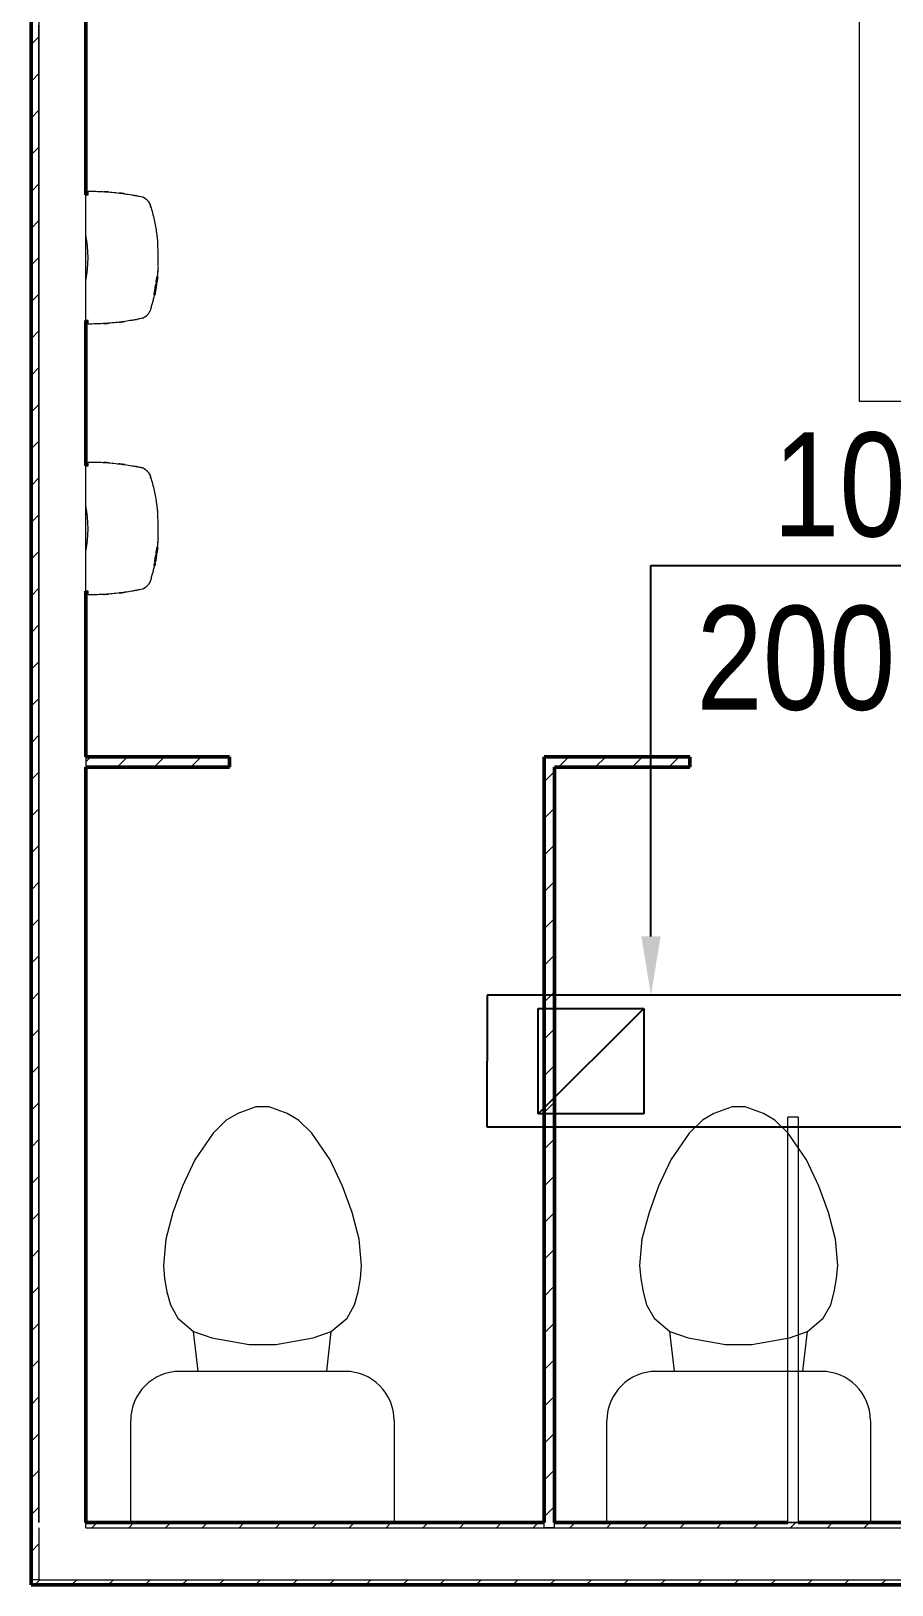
# Model space of a CAD drawing. Header units: inches. Extents: x -3 to 209, y -384 to 20.
# Drawn here: x 158.859 to 160.514, y -92.677 to -89.688 of the extents above; entities that cross this region are included whole.
import ezdxf
from ezdxf import colors
from ezdxf.entities.mleader import LeaderData, LeaderLine
from ezdxf.math import Vec2, Vec3

# ---------------------------------------------------------------- set-up
doc = ezdxf.new("R2010")
doc.units = ezdxf.units.IN
doc.header["$MEASUREMENT"] = 0
doc.linetypes.add('HIDDEN2', pattern=[0.1875, 0.125, -0.0625])
for name, color, linetype in [('A-WALL', 253, 'Continuous'), ('HVAC-Extraccion', 114, 'Continuous'), ('HVAC-Rejillas', 2, 'HIDDEN2')]:
    doc.layers.add(name, color=color, linetype=linetype)
for name, color, linetype, lineweight in [('A-WALL-PATT', 253, 'Continuous', 50), ('HVAC -Textos Extraccion', 2, 'Continuous', 9), ('HVAC -Textos Rejillas', 2, 'Continuous', 9), ('P-SANR-FIXT', 253, 'Continuous', 9), ('Q-SPCQ', 253, 'Continuous', 9)]:
    doc.layers.add(name, color=color, linetype=linetype, lineweight=lineweight)
doc.styles.add('Arial Narrow', font='ARIALN.TTF', dxfattribs={"height": 0.00295})
doc.styles.get("Standard").update_dxf_attribs({"font": 'arial.ttf'})

# ---------------------------------------------------------------- blocks, each defined once
blk = doc.blocks.new('rr')
at = {"linetype": 'ByBlock', "lineweight": -2}
for p, q in [((-0.0127, -0.0127), (0.0127, 0.0127)), ((-0.0127, -0.0127), (-0.0127, 0.0127)), ((-0.0127, 0.0127), (0.0127, 0.0127)), ((0.0127, 0.0127), (0.0127, -0.0127)), ((0.0127, -0.0127), (-0.0127, -0.0127))]:
    blk.add_line(p, q, dxfattribs=at)

msp = doc.modelspace()

# ---------------------------------------------------------------- linework, layer by layer
at = {"layer": 'A-WALL', "lineweight": 50}
for p, q in [((158.8586, -87.1809), (158.8586, -92.6666)), ((158.9636, -90.0028), (158.9636, -89.6616)), ((158.9636, -90.5237), (158.9636, -90.2441)), ((158.9636, -91.0836), (158.9636, -90.7651)), ((159.2399, -91.0836), (158.9636, -91.0836)), ((159.2399, -91.1036), (159.2399, -91.0836)), ((160.125, -91.0836), (159.8449, -91.0836)), ((159.8449, -91.0836), (159.8449, -91.1036)), ((160.125, -91.1036), (160.125, -91.0836)), ((158.9636, -92.5566), (158.9636, -91.1036)), ((158.9636, -91.1036), (159.2399, -91.1036)), ((159.8449, -91.1036), (159.8449, -92.5566)), ((159.8649, -91.1036), (160.125, -91.1036)), ((159.8649, -92.5566), (159.8649, -91.1036)), ((159.8449, -92.5566), (158.9636, -92.5566)), ((160.3136, -92.5566), (159.8649, -92.5566)), ((160.7249, -92.5566), (160.3336, -92.5566)), ((158.8586, -92.6666), (158.8586, -92.6766)), ((158.8586, -92.6766), (158.8736, -92.6766)), ((158.8736, -92.6766), (164.6436, -92.6766))]:
    msp.add_line(p, q, dxfattribs=at)
at = {"layer": 'A-WALL', "lineweight": 18}
for p, q in [((158.8736, -87.1809), (158.8736, -92.5566)), ((158.8736, -92.5566), (158.8736, -89.6766)), ((158.9636, -91.0836), (158.9636, -91.1036)), ((158.8736, -92.5666), (158.8736, -92.6666)), ((158.9636, -92.5666), (158.9636, -92.5566)), ((158.9636, -92.5666), (159.8449, -92.5666)), ((159.8449, -92.5666), (159.8449, -92.5566)), ((159.8449, -92.5666), (159.8649, -92.5666)), ((159.8649, -92.5666), (159.8449, -92.5666)), ((159.8649, -92.5666), (159.8649, -92.5566)), ((159.8649, -92.5666), (160.7249, -92.5666)), ((158.8736, -92.6666), (158.8586, -92.6666)), ((158.8736, -92.6666), (164.6336, -92.6666))]:
    msp.add_line(p, q, dxfattribs=at)
at = {"layer": 'A-WALL', "lineweight": 9}
for p, q in [((160.3136, -92.5566), (160.3136, -91.7766)), ((160.3336, -91.7766), (160.3136, -91.7766)), ((160.3336, -91.7766), (160.3336, -92.5566)), ((160.3136, -92.5566), (160.3336, -92.5566))]:
    msp.add_line(p, q, dxfattribs=at)
at = {"layer": 'A-WALL-PATT', "linetype": 'Continuous', "lineweight": 9}
for p, q in [((158.8586, -89.7137), (158.8736, -89.6987)), ((158.8586, -89.7844), (158.8736, -89.7694)), ((158.8586, -89.8551), (158.8736, -89.8401)), ((158.8586, -89.9258), (158.8736, -89.9108)), ((158.8586, -89.9966), (158.8736, -89.9816)), ((158.8586, -90.0673), (158.8736, -90.0523)), ((158.8586, -90.138), (158.8736, -90.123)), ((158.8586, -90.2087), (158.8736, -90.1937)), ((158.8586, -90.2794), (158.8736, -90.2644)), ((158.8586, -90.3501), (158.8736, -90.3351)), ((158.8586, -90.4208), (158.8736, -90.4058)), ((158.8586, -90.4915), (158.8736, -90.4765)), ((158.8586, -90.5622), (158.8736, -90.5472)), ((158.8586, -90.6329), (158.8736, -90.6179)), ((158.8586, -90.7037), (158.8736, -90.6887)), ((158.8586, -90.7744), (158.8736, -90.7594)), ((158.8586, -90.8451), (158.8736, -90.8301)), ((158.8586, -90.9158), (158.8736, -90.9008)), ((158.8586, -90.9865), (158.8736, -90.9715)), ((158.8586, -91.0572), (158.8736, -91.0422)), ((158.9636, -91.0936), (158.9736, -91.0836)), ((159.0243, -91.1036), (159.0443, -91.0836)), ((159.095, -91.1036), (159.115, -91.0836)), ((159.1657, -91.1036), (159.1857, -91.0836)), ((159.2364, -91.1036), (159.2399, -91.1002)), ((159.8728, -91.1036), (159.8928, -91.0836)), ((159.9435, -91.1036), (159.9635, -91.0836)), ((160.0143, -91.1036), (160.0343, -91.0836)), ((160.085, -91.1036), (160.105, -91.0836)), ((158.8586, -91.1279), (158.8736, -91.1129)), ((159.8449, -91.1316), (159.8649, -91.1116)), ((158.8586, -91.1986), (158.8736, -91.1836)), ((159.8449, -91.2023), (159.8649, -91.1823)), ((158.8586, -91.2693), (158.8736, -91.2543)), ((159.8449, -91.273), (159.8649, -91.253)), ((158.8586, -91.3401), (158.8736, -91.3251)), ((159.8449, -91.3437), (159.8649, -91.3237)), ((158.8586, -91.4108), (158.8736, -91.3958)), ((159.8449, -91.4145), (159.8649, -91.3945)), ((158.8586, -91.4815), (158.8736, -91.4665)), ((159.8449, -91.4852), (159.8649, -91.4652)), ((158.8586, -91.5522), (158.8736, -91.5372)), ((159.8449, -91.5559), (159.8649, -91.5359)), ((158.8586, -91.6229), (158.8736, -91.6079)), ((159.8449, -91.6266), (159.8649, -91.6066)), ((158.8586, -91.6936), (158.8736, -91.6786)), ((159.8449, -91.6973), (159.8649, -91.6773)), ((158.8586, -91.7643), (158.8736, -91.7493)), ((159.8449, -91.768), (159.8649, -91.748)), ((158.8586, -91.835), (158.8736, -91.82)), ((159.8449, -91.8387), (159.8649, -91.8187)), ((158.8586, -91.9057), (158.8736, -91.8907)), ((159.8449, -91.9094), (159.8649, -91.8894)), ((158.8586, -91.9765), (158.8736, -91.9615)), ((159.8449, -91.9801), (159.8649, -91.9601)), ((158.8586, -92.0472), (158.8736, -92.0322)), ((159.8449, -92.0508), (159.8649, -92.0308)), ((158.8586, -92.1179), (158.8736, -92.1029)), ((159.8449, -92.1216), (159.8649, -92.1016)), ((158.8586, -92.1886), (158.8736, -92.1736)), ((159.8449, -92.1923), (159.8649, -92.1723)), ((158.8586, -92.2593), (158.8736, -92.2443)), ((159.8449, -92.263), (159.8649, -92.243)), ((158.8586, -92.33), (158.8736, -92.315)), ((159.8449, -92.3337), (159.8649, -92.3137)), ((158.8586, -92.4007), (158.8736, -92.3857)), ((159.8449, -92.4044), (159.8649, -92.3844)), ((158.8586, -92.4714), (158.8736, -92.4564)), ((159.8449, -92.4751), (159.8649, -92.4551)), ((158.8586, -92.5421), (158.8736, -92.5271)), ((159.8449, -92.5458), (159.8649, -92.5258)), ((158.9756, -92.5666), (158.9856, -92.5566)), ((159.0463, -92.5666), (159.0563, -92.5566)), ((159.117, -92.5666), (159.127, -92.5566)), ((159.1877, -92.5666), (159.1977, -92.5566)), ((159.2584, -92.5666), (159.2684, -92.5566)), ((159.3291, -92.5666), (159.3391, -92.5566)), ((159.3998, -92.5666), (159.4098, -92.5566)), ((159.4705, -92.5666), (159.4805, -92.5566)), ((159.5412, -92.5666), (159.5512, -92.5566)), ((159.612, -92.5666), (159.622, -92.5566)), ((159.6827, -92.5666), (159.6927, -92.5566)), ((159.7534, -92.5666), (159.7634, -92.5566)), ((159.8241, -92.5666), (159.8341, -92.5566)), ((159.8948, -92.5666), (159.9048, -92.5566)), ((159.9655, -92.5666), (159.9755, -92.5566)), ((160.0362, -92.5666), (160.0462, -92.5566)), ((160.1069, -92.5666), (160.1169, -92.5566)), ((160.1776, -92.5666), (160.1876, -92.5566)), ((160.2484, -92.5666), (160.2584, -92.5566)), ((160.3191, -92.5666), (160.3291, -92.5566)), ((160.3898, -92.5666), (160.3998, -92.5566)), ((160.4605, -92.5666), (160.4705, -92.5566)), ((158.8586, -92.6128), (158.8736, -92.5978)), ((158.8656, -92.6766), (158.8756, -92.6666)), ((158.9363, -92.6766), (158.9463, -92.6666)), ((159.007, -92.6766), (159.017, -92.6666)), ((159.0777, -92.6766), (159.0877, -92.6666)), ((159.1484, -92.6766), (159.1584, -92.6666)), ((159.2191, -92.6766), (159.2291, -92.6666)), ((159.2898, -92.6766), (159.2998, -92.6666)), ((159.3605, -92.6766), (159.3705, -92.6666)), ((159.4312, -92.6766), (159.4412, -92.6666)), ((159.502, -92.6766), (159.512, -92.6666)), ((159.5727, -92.6766), (159.5827, -92.6666)), ((159.6434, -92.6766), (159.6534, -92.6666)), ((159.7141, -92.6766), (159.7241, -92.6666)), ((159.7848, -92.6766), (159.7948, -92.6666)), ((159.8555, -92.6766), (159.8655, -92.6666)), ((159.9262, -92.6766), (159.9362, -92.6666)), ((159.9969, -92.6766), (160.0069, -92.6666)), ((160.0676, -92.6766), (160.0776, -92.6666)), ((160.1384, -92.6766), (160.1484, -92.6666)), ((160.2091, -92.6766), (160.2191, -92.6666)), ((160.2798, -92.6766), (160.2898, -92.6666)), ((160.3505, -92.6766), (160.3605, -92.6666)), ((160.4212, -92.6766), (160.4312, -92.6666)), ((160.4919, -92.6766), (160.5019, -92.6666))]:
    msp.add_line(p, q, dxfattribs=at)
at = {"layer": 'HVAC -Textos Rejillas'}
msp.add_lwpolyline([(161.8761, -90.3999), (160.4514, -90.3999), (160.4514, -89.4653), (161.8761, -89.4653)], close=True, dxfattribs=at)
at = {"layer": 'HVAC-Extraccion'}
for p, q in [((161.1042, -91.542), (159.7357, -91.542)), ((159.7357, -91.542), (159.7357, -91.669)), ((159.7357, -91.796), (159.7357, -91.669)), ((161.1042, -91.796), (159.7357, -91.796))]:
    msp.add_line(p, q, dxfattribs=at)
at = {"layer": 'P-SANR-FIXT'}
for p, q in [((159.2908, -91.7571), (159.2559, -91.7698)), ((159.3162, -91.7571), (159.2908, -91.7571)), ((159.3511, -91.7698), (159.3162, -91.7571)), ((160.2065, -91.7571), (160.1716, -91.7698)), ((160.2319, -91.7571), (160.2065, -91.7571)), ((160.2668, -91.7698), (160.2319, -91.7571)), ((159.2339, -91.7825), (159.2085, -91.8079)), ((159.2559, -91.7698), (159.2339, -91.7825)), ((159.3731, -91.7825), (159.3511, -91.7698)), ((159.3985, -91.8079), (159.3731, -91.7825)), ((160.1496, -91.7825), (160.1242, -91.8079)), ((160.1716, -91.7698), (160.1496, -91.7825)), ((160.2888, -91.7825), (160.2668, -91.7698)), ((160.3142, -91.8079), (160.2888, -91.7825)), ((159.2085, -91.8079), (159.1733, -91.8587)), ((159.4337, -91.8587), (159.3985, -91.8079)), ((160.1242, -91.8079), (160.089, -91.8587)), ((160.3494, -91.8587), (160.3142, -91.8079)), ((159.1733, -91.8587), (159.1496, -91.9095)), ((159.4574, -91.9095), (159.4337, -91.8587)), ((160.089, -91.8587), (160.0653, -91.9095)), ((160.3731, -91.9095), (160.3494, -91.8587)), ((159.1496, -91.9095), (159.1311, -91.9603)), ((159.4759, -91.9603), (159.4574, -91.9095)), ((160.0653, -91.9095), (160.0468, -91.9603)), ((160.3916, -91.9603), (160.3731, -91.9095)), ((159.1311, -91.9603), (159.1174, -92.0113)), ((159.4896, -92.0113), (159.4759, -91.9603)), ((160.0468, -91.9603), (160.0331, -92.0113)), ((160.4053, -92.0113), (160.3916, -91.9603)), ((159.1174, -92.0113), (159.113, -92.0619)), ((159.494, -92.0619), (159.4896, -92.0113)), ((160.0331, -92.0113), (160.0287, -92.0619)), ((160.4097, -92.0619), (160.4053, -92.0113)), ((159.113, -92.0619), (159.1152, -92.0872)), ((159.1152, -92.0872), (159.1197, -92.1127)), ((159.4873, -92.1127), (159.4918, -92.0872)), ((159.4918, -92.0872), (159.494, -92.0619)), ((160.0287, -92.0619), (160.0309, -92.0872)), ((160.0309, -92.0872), (160.0354, -92.1127)), ((160.403, -92.1127), (160.4075, -92.0872)), ((160.4075, -92.0872), (160.4097, -92.0619)), ((159.1197, -92.1127), (159.1265, -92.1381)), ((159.4805, -92.1381), (159.4873, -92.1127)), ((160.0354, -92.1127), (160.0422, -92.1381)), ((160.3962, -92.1381), (160.403, -92.1127)), ((159.1265, -92.1381), (159.1409, -92.1635)), ((159.4661, -92.1635), (159.4805, -92.1381)), ((160.0422, -92.1381), (160.0566, -92.1635)), ((160.3818, -92.1635), (160.3962, -92.1381)), ((159.1409, -92.1635), (159.1712, -92.1889)), ((159.4358, -92.1889), (159.4661, -92.1635)), ((160.0566, -92.1635), (160.0869, -92.1889)), ((160.3515, -92.1889), (160.3818, -92.1635)), ((159.1712, -92.1889), (159.2061, -92.2016)), ((159.18, -92.2657), (159.1712, -92.1889)), ((159.2061, -92.2016), (159.2781, -92.2143)), ((159.3289, -92.2143), (159.4009, -92.2016)), ((159.4009, -92.2016), (159.4358, -92.1889)), ((159.427, -92.2657), (159.4358, -92.1889)), ((160.0869, -92.1889), (160.1218, -92.2016)), ((160.0957, -92.2657), (160.0869, -92.1889)), ((160.1218, -92.2016), (160.1938, -92.2143)), ((160.2446, -92.2143), (160.3166, -92.2016)), ((160.3166, -92.2016), (160.3515, -92.1889)), ((160.3427, -92.2657), (160.3515, -92.1889)), ((159.2781, -92.2143), (159.3289, -92.2143)), ((160.1938, -92.2143), (160.2446, -92.2143)), ((159.1447, -92.2657), (159.4622, -92.2657)), ((160.0605, -92.2657), (160.378, -92.2657)), ((159.0501, -92.5566), (159.0501, -92.3604)), ((159.5569, -92.3604), (159.5569, -92.5566)), ((159.9658, -92.5566), (159.9658, -92.3604)), ((160.4726, -92.3604), (160.4726, -92.5566)), ((159.5569, -92.5566), (159.0501, -92.5566)), ((160.4726, -92.5566), (159.9658, -92.5566))]:
    msp.add_line(p, q, dxfattribs=at)
for centre, start, end in [((159.1447, -92.3604), 90, 180), ((159.4622, -92.3604), 0, 90), ((160.0605, -92.3604), 90, 180), ((160.378, -92.3604), 0, 90)]:
    msp.add_arc(centre, 0.0946, start, end, dxfattribs=at)
at = {"layer": 'Q-SPCQ'}
for p, q in [((158.9682, -90.0028), (158.9682, -89.9956)), ((158.9636, -90.0028), (158.9682, -90.0028)), ((158.9636, -90.1677), (158.9636, -90.0801)), ((159.098, -90.1767), (159.0982, -90.1757)), ((159.098, -90.1768), (159.0982, -90.1759)), ((159.0982, -90.1759), (159.0983, -90.1752)), ((159.0982, -90.1757), (159.0983, -90.1752)), ((159.0982, -90.1757), (159.0998, -90.1759)), ((159.0982, -90.1757), (159.0998, -90.1759)), ((159.0982, -90.1759), (159.0997, -90.1761)), ((159.0983, -90.1752), (159.0984, -90.1743)), ((159.0983, -90.1752), (159.0998, -90.1755)), ((159.0983, -90.1752), (159.0998, -90.1755)), ((159.0983, -90.1752), (159.0998, -90.1755)), ((159.0984, -90.1743), (159.1, -90.1745)), ((159.0986, -90.1728), (159.0988, -90.1719)), ((159.0986, -90.1728), (159.1002, -90.1731)), ((159.0988, -90.1719), (159.1004, -90.1721)), ((159.099, -90.1708), (159.0991, -90.17)), ((159.099, -90.1708), (159.1005, -90.171)), ((159.0991, -90.1698), (159.0997, -90.1664)), ((159.0991, -90.17), (159.0994, -90.1681)), ((159.1007, -90.1701), (159.0991, -90.1698)), ((159.0991, -90.17), (159.1006, -90.1703)), ((159.0991, -90.17), (159.1006, -90.1703)), ((159.0992, -90.1693), (159.1008, -90.1695)), ((159.0994, -90.1681), (159.0997, -90.1662)), ((159.0994, -90.1681), (159.101, -90.1683)), ((159.0994, -90.1681), (159.101, -90.1683)), ((159.0996, -90.1665), (159.0998, -90.1655)), ((159.0996, -90.1668), (159.1012, -90.1671)), ((159.0998, -90.1759), (159.0996, -90.1769)), ((159.0997, -90.1761), (159.0996, -90.177)), ((159.0997, -90.1662), (159.0998, -90.1655)), ((159.0997, -90.1662), (159.1013, -90.1665)), ((159.0997, -90.1664), (159.1012, -90.1666)), ((159.0997, -90.1664), (159.1012, -90.1667)), ((159.0998, -90.1755), (159.0997, -90.1761)), ((159.0998, -90.1655), (159.1014, -90.1657)), ((159.0998, -90.1655), (159.1014, -90.1658)), ((159.1, -90.1745), (159.0998, -90.1755)), ((159.0998, -90.1755), (159.0998, -90.1759)), ((159.0999, -90.1651), (159.1, -90.1641)), ((159.0999, -90.1646), (159.1015, -90.1649)), ((159.0999, -90.1651), (159.1014, -90.1654)), ((159.1, -90.1641), (159.1002, -90.163)), ((159.1, -90.1641), (159.1016, -90.1643)), ((159.1016, -90.1645), (159.1, -90.1642)), ((159.1002, -90.163), (159.1003, -90.1626)), ((159.1002, -90.163), (159.1018, -90.1633)), ((159.1002, -90.1632), (159.1017, -90.1634)), ((159.1004, -90.1721), (159.1002, -90.1731)), ((159.1003, -90.1623), (159.1005, -90.1611)), ((159.1003, -90.1621), (159.1019, -90.1623)), ((159.1003, -90.1626), (159.1003, -90.1623)), ((159.1003, -90.1626), (159.1018, -90.1629)), ((159.1003, -90.1626), (159.1018, -90.1629)), ((159.1004, -90.1593), (159.102, -90.1594)), ((159.1005, -90.1611), (159.1007, -90.1601)), ((159.1005, -90.1611), (159.1021, -90.1614)), ((159.1006, -90.1703), (159.1005, -90.171)), ((159.101, -90.1683), (159.1006, -90.1703)), ((159.1007, -90.1601), (159.1022, -90.1604)), ((159.1012, -90.1667), (159.1007, -90.1701)), ((159.1008, -90.1551), (159.1008, -90.1551)), ((159.1008, -90.1551), (159.1008, -90.1551)), ((159.1013, -90.1665), (159.101, -90.1683)), ((159.1028, -90.151), (159.1012, -90.1509)), ((159.1014, -90.1658), (159.1012, -90.1667)), ((159.1014, -90.1657), (159.1013, -90.1665)), ((159.1016, -90.1643), (159.1014, -90.1654)), ((159.1018, -90.1633), (159.1016, -90.1643)), ((159.1019, -90.1625), (159.1018, -90.1629)), ((159.1018, -90.1629), (159.1018, -90.1633)), ((159.1021, -90.1614), (159.1019, -90.1625)), ((159.1022, -90.1604), (159.1021, -90.1614)), ((159.1024, -90.1552), (159.1024, -90.1552)), ((159.1024, -90.1552), (159.1024, -90.1552)), ((159.0951, -90.1953), (159.0956, -90.1923)), ((159.0951, -90.1953), (159.0967, -90.1955)), ((159.0952, -90.1943), (159.0956, -90.1923)), ((159.0952, -90.1943), (159.0955, -90.1925)), ((159.0968, -90.1945), (159.0952, -90.1943)), ((159.0968, -90.1945), (159.0952, -90.1943)), ((159.0955, -90.1925), (159.0957, -90.1915)), ((159.0955, -90.1923), (159.0971, -90.1926)), ((159.0955, -90.1924), (159.0971, -90.1927)), ((159.0955, -90.1925), (159.0971, -90.1928)), ((159.0955, -90.1927), (159.0971, -90.1929)), ((159.0956, -90.1923), (159.0958, -90.1906)), ((159.0956, -90.1923), (159.0958, -90.1909)), ((159.0956, -90.1923), (159.0971, -90.1926)), ((159.0956, -90.1923), (159.0971, -90.1926)), ((159.0957, -90.1911), (159.0973, -90.1914)), ((159.0957, -90.1915), (159.0972, -90.1918)), ((159.0958, -90.1908), (159.0959, -90.1898)), ((159.0958, -90.1909), (159.0959, -90.19)), ((159.0958, -90.1906), (159.0974, -90.1909)), ((159.0958, -90.1908), (159.0974, -90.191)), ((159.0958, -90.1909), (159.0973, -90.1911)), ((159.0959, -90.1898), (159.096, -90.1895)), ((159.0959, -90.19), (159.096, -90.1897)), ((159.0959, -90.1898), (159.0975, -90.1901)), ((159.0959, -90.19), (159.0975, -90.1902)), ((159.0959, -90.19), (159.0975, -90.1903)), ((159.0959, -90.1903), (159.0974, -90.1905)), ((159.096, -90.1895), (159.0976, -90.1897)), ((159.096, -90.1897), (159.0975, -90.19)), ((159.096, -90.1897), (159.0975, -90.19)), ((159.0962, -90.1883), (159.0963, -90.1874)), ((159.0962, -90.1883), (159.0978, -90.1885)), ((159.0963, -90.1874), (159.0964, -90.1868)), ((159.0963, -90.1874), (159.0979, -90.1877)), ((159.0963, -90.1874), (159.0979, -90.1877)), ((159.0964, -90.1868), (159.0967, -90.1853)), ((159.0964, -90.1868), (159.098, -90.1871)), ((159.0966, -90.1856), (159.0982, -90.1858)), ((159.0967, -90.1848), (159.0968, -90.1844)), ((159.0967, -90.1849), (159.0968, -90.1847)), ((159.0967, -90.1848), (159.0983, -90.185)), ((159.0967, -90.1849), (159.0983, -90.1851)), ((159.0967, -90.1853), (159.0982, -90.1855)), ((159.0971, -90.1926), (159.0967, -90.1955)), ((159.0968, -90.1847), (159.0971, -90.1827)), ((159.0968, -90.1844), (159.0969, -90.1835)), ((159.0968, -90.1844), (159.0984, -90.1846)), ((159.0968, -90.1844), (159.0984, -90.1847)), ((159.0968, -90.1847), (159.0983, -90.185)), ((159.0971, -90.1926), (159.0968, -90.1945)), ((159.0971, -90.1928), (159.0968, -90.1945)), ((159.0969, -90.1835), (159.0971, -90.1822)), ((159.0969, -90.1835), (159.0985, -90.1838)), ((159.0969, -90.1838), (159.0985, -90.1841)), ((159.097, -90.1834), (159.0971, -90.1828)), ((159.097, -90.183), (159.0986, -90.1833)), ((159.097, -90.1833), (159.0985, -90.1836)), ((159.097, -90.1834), (159.0985, -90.1837)), ((159.0971, -90.1827), (159.0973, -90.181)), ((159.0971, -90.1822), (159.0973, -90.1811)), ((159.0971, -90.1828), (159.0972, -90.1818)), ((159.0971, -90.1822), (159.0987, -90.1825)), ((159.0971, -90.1824), (159.0987, -90.1826)), ((159.0971, -90.1826), (159.0987, -90.1828)), ((159.0971, -90.1827), (159.0986, -90.183)), ((159.0971, -90.1828), (159.0986, -90.183)), ((159.0974, -90.1909), (159.0971, -90.1926)), ((159.0973, -90.1911), (159.0971, -90.1926)), ((159.0972, -90.1918), (159.0971, -90.1928)), ((159.0972, -90.1818), (159.0973, -90.1811)), ((159.0972, -90.1818), (159.0988, -90.1821)), ((159.0972, -90.182), (159.0988, -90.1822)), ((159.0973, -90.1811), (159.0974, -90.1804)), ((159.0973, -90.181), (159.0989, -90.1813)), ((159.0973, -90.1811), (159.0989, -90.1813)), ((159.0989, -90.1814), (159.0973, -90.1811)), ((159.0975, -90.1903), (159.0973, -90.1911)), ((159.0974, -90.1804), (159.0975, -90.1801)), ((159.0974, -90.1804), (159.099, -90.1807)), ((159.0989, -90.1812), (159.0974, -90.1809)), ((159.0975, -90.1901), (159.0974, -90.191)), ((159.0975, -90.18), (159.0975, -90.1798)), ((159.0975, -90.1798), (159.0991, -90.1801)), ((159.0975, -90.1801), (159.0975, -90.18)), ((159.0975, -90.18), (159.0991, -90.1803)), ((159.0975, -90.1801), (159.0991, -90.1803)), ((159.0975, -90.1801), (159.0991, -90.1803)), ((159.0976, -90.1897), (159.0975, -90.1901)), ((159.0975, -90.19), (159.0975, -90.1903)), ((159.0976, -90.1791), (159.0977, -90.1788)), ((159.0976, -90.1791), (159.0992, -90.1794)), ((159.0977, -90.1788), (159.0978, -90.178)), ((159.0977, -90.1788), (159.0993, -90.1791)), ((159.0977, -90.1788), (159.0993, -90.1791)), ((159.0978, -90.178), (159.098, -90.1768)), ((159.0978, -90.1781), (159.0979, -90.1777)), ((159.0978, -90.178), (159.0994, -90.1782)), ((159.0978, -90.178), (159.0994, -90.1782)), ((159.0994, -90.1784), (159.0978, -90.1781)), ((159.0979, -90.1877), (159.0978, -90.1885)), ((159.0979, -90.1777), (159.098, -90.1767)), ((159.0979, -90.1777), (159.0994, -90.178)), ((159.0979, -90.1777), (159.0994, -90.178)), ((159.098, -90.1871), (159.0979, -90.1877)), ((159.098, -90.1767), (159.0996, -90.177)), ((159.098, -90.1767), (159.0996, -90.1769)), ((159.098, -90.1768), (159.0996, -90.177)), ((159.098, -90.1768), (159.0996, -90.177)), ((159.0982, -90.1855), (159.098, -90.1871)), ((159.0986, -90.183), (159.0983, -90.185)), ((159.0984, -90.1846), (159.0983, -90.185)), ((159.0983, -90.185), (159.0983, -90.1851)), ((159.0985, -90.1838), (159.0984, -90.1846)), ((159.0987, -90.1825), (159.0985, -90.1838)), ((159.0986, -90.183), (159.0985, -90.1837)), ((159.0989, -90.1813), (159.0986, -90.183)), ((159.0988, -90.1821), (159.0986, -90.183)), ((159.0989, -90.1813), (159.0987, -90.1825)), ((159.0989, -90.1814), (159.0988, -90.1821)), ((159.099, -90.1807), (159.0989, -90.1813)), ((159.0991, -90.1803), (159.099, -90.1807)), ((159.0991, -90.1801), (159.0991, -90.1803)), ((159.0991, -90.1803), (159.0991, -90.1803)), ((159.0993, -90.1791), (159.0992, -90.1794)), ((159.0994, -90.1782), (159.0993, -90.1791)), ((159.0996, -90.1769), (159.0994, -90.178)), ((159.0996, -90.177), (159.0994, -90.1782)), ((159.0994, -90.178), (159.0994, -90.1784)), ((158.9682, -90.2441), (158.9636, -90.2441)), ((158.9682, -90.2512), (158.9682, -90.2441)), ((158.9636, -90.5237), (158.9682, -90.5237)), ((158.9682, -90.5237), (158.9682, -90.5166)), ((158.9636, -90.6887), (158.9636, -90.6011)), ((159.1, -90.6851), (159.1002, -90.684)), ((159.1002, -90.684), (159.1003, -90.6836)), ((159.1002, -90.684), (159.1018, -90.6842)), ((159.1002, -90.6841), (159.1017, -90.6844)), ((159.1003, -90.6832), (159.1005, -90.6821)), ((159.1003, -90.6831), (159.1019, -90.6833)), ((159.1003, -90.6836), (159.1003, -90.6832)), ((159.1003, -90.6836), (159.1018, -90.6838)), ((159.1003, -90.6836), (159.1018, -90.6838)), ((159.1004, -90.6802), (159.102, -90.6804)), ((159.1005, -90.6821), (159.1007, -90.6811)), ((159.1005, -90.6821), (159.1021, -90.6823)), ((159.1007, -90.6811), (159.1022, -90.6813)), ((159.1008, -90.676), (159.1008, -90.676)), ((159.1008, -90.676), (159.1008, -90.676)), ((159.1028, -90.672), (159.1012, -90.6718)), ((159.1018, -90.6842), (159.1016, -90.6853)), ((159.1019, -90.6835), (159.1018, -90.6838)), ((159.1018, -90.6838), (159.1018, -90.6842)), ((159.1021, -90.6823), (159.1019, -90.6835)), ((159.1022, -90.6813), (159.1021, -90.6823)), ((159.1024, -90.6762), (159.1024, -90.6762)), ((159.1024, -90.6762), (159.1024, -90.6762)), ((159.0951, -90.7162), (159.0956, -90.7133)), ((159.0952, -90.7153), (159.0956, -90.7133)), ((159.0952, -90.7153), (159.0955, -90.7135)), ((159.0955, -90.7135), (159.0957, -90.7125)), ((159.0955, -90.7133), (159.0971, -90.7136)), ((159.0955, -90.7134), (159.0971, -90.7136)), ((159.0955, -90.7135), (159.0971, -90.7137)), ((159.0955, -90.7136), (159.0971, -90.7139)), ((159.0956, -90.7133), (159.0958, -90.7116)), ((159.0956, -90.7133), (159.0958, -90.7118)), ((159.0956, -90.7133), (159.0971, -90.7135)), ((159.0956, -90.7133), (159.0971, -90.7135)), ((159.0957, -90.7121), (159.0973, -90.7123)), ((159.0957, -90.7125), (159.0972, -90.7127)), ((159.0958, -90.7117), (159.0959, -90.7108)), ((159.0958, -90.7118), (159.0959, -90.711)), ((159.0958, -90.7116), (159.0974, -90.7118)), ((159.0958, -90.7117), (159.0974, -90.712)), ((159.0958, -90.7118), (159.0973, -90.7121)), ((159.0959, -90.7108), (159.096, -90.7104)), ((159.0959, -90.711), (159.096, -90.7107)), ((159.0959, -90.7108), (159.0975, -90.711)), ((159.0959, -90.7109), (159.0975, -90.7112)), ((159.0959, -90.711), (159.0975, -90.7112)), ((159.0959, -90.7112), (159.0974, -90.7115)), ((159.096, -90.7104), (159.0976, -90.7107)), ((159.096, -90.7107), (159.0975, -90.7109)), ((159.096, -90.7107), (159.0975, -90.7109)), ((159.0962, -90.7092), (159.0963, -90.7084)), ((159.0962, -90.7092), (159.0978, -90.7095)), ((159.0963, -90.7084), (159.0964, -90.7078)), ((159.0963, -90.7084), (159.0979, -90.7086)), ((159.0963, -90.7084), (159.0979, -90.7086)), ((159.0964, -90.7078), (159.0967, -90.7062)), ((159.0964, -90.7078), (159.098, -90.708)), ((159.0966, -90.7065), (159.0982, -90.7068)), ((159.0967, -90.7057), (159.0968, -90.7053)), ((159.0967, -90.7059), (159.0968, -90.7057)), ((159.0967, -90.7057), (159.0983, -90.706)), ((159.0967, -90.7059), (159.0983, -90.7061)), ((159.0967, -90.7062), (159.0982, -90.7065)), ((159.0971, -90.7135), (159.0967, -90.7165)), ((159.0968, -90.7057), (159.0971, -90.7037)), ((159.0968, -90.7053), (159.0969, -90.7045)), ((159.0968, -90.7053), (159.0984, -90.7056)), ((159.0968, -90.7054), (159.0984, -90.7056)), ((159.0968, -90.7057), (159.0983, -90.7059)), ((159.0971, -90.7135), (159.0968, -90.7155)), ((159.0971, -90.7137), (159.0968, -90.7155)), ((159.0969, -90.7045), (159.0971, -90.7032)), ((159.0969, -90.7045), (159.0985, -90.7047)), ((159.0969, -90.7048), (159.0985, -90.705)), ((159.097, -90.7044), (159.0971, -90.7038)), ((159.097, -90.704), (159.0986, -90.7042)), ((159.097, -90.7043), (159.0985, -90.7046)), ((159.097, -90.7044), (159.0985, -90.7046)), ((159.0971, -90.7037), (159.0973, -90.702)), ((159.0971, -90.7032), (159.0973, -90.702)), ((159.0971, -90.7038), (159.0972, -90.7028)), ((159.0971, -90.7032), (159.0987, -90.7035)), ((159.0971, -90.7033), (159.0987, -90.7036)), ((159.0971, -90.7036), (159.0987, -90.7038)), ((159.0971, -90.7037), (159.0986, -90.7039)), ((159.0971, -90.7038), (159.0986, -90.704)), ((159.0974, -90.7118), (159.0971, -90.7135)), ((159.0973, -90.7121), (159.0971, -90.7135)), ((159.0972, -90.7127), (159.0971, -90.7137)), ((159.0972, -90.7028), (159.0973, -90.7021)), ((159.0972, -90.7028), (159.0988, -90.703)), ((159.0972, -90.7029), (159.0988, -90.7032)), ((159.0973, -90.702), (159.0974, -90.7014)), ((159.0973, -90.702), (159.0989, -90.7023)), ((159.0973, -90.702), (159.0989, -90.7022)), ((159.0989, -90.7023), (159.0973, -90.7021)), ((159.0975, -90.7112), (159.0973, -90.7121)), ((159.0974, -90.7014), (159.0975, -90.701)), ((159.0974, -90.7014), (159.099, -90.7016)), ((159.0989, -90.7021), (159.0974, -90.7019)), ((159.0975, -90.711), (159.0974, -90.712)), ((159.0975, -90.701), (159.0975, -90.7008)), ((159.0975, -90.7008), (159.0991, -90.701)), ((159.0975, -90.701), (159.0975, -90.701)), ((159.0975, -90.701), (159.0991, -90.7012)), ((159.0975, -90.701), (159.0991, -90.7013)), ((159.0975, -90.701), (159.0991, -90.7013)), ((159.0976, -90.7107), (159.0975, -90.711)), ((159.0975, -90.7109), (159.0975, -90.7112)), ((159.0976, -90.7001), (159.0977, -90.6998)), ((159.0976, -90.7001), (159.0992, -90.7003)), ((159.0977, -90.6998), (159.0978, -90.699)), ((159.0977, -90.6998), (159.0993, -90.7)), ((159.0977, -90.6998), (159.0993, -90.7)), ((159.0978, -90.699), (159.098, -90.6977)), ((159.0978, -90.6991), (159.0979, -90.6987)), ((159.0978, -90.6989), (159.0994, -90.6992)), ((159.0978, -90.699), (159.0994, -90.6992)), ((159.0994, -90.6993), (159.0978, -90.6991)), ((159.0979, -90.7086), (159.0978, -90.7095)), ((159.0979, -90.6987), (159.098, -90.6976)), ((159.0979, -90.6987), (159.0994, -90.6989)), ((159.0979, -90.6987), (159.0994, -90.6989)), ((159.098, -90.708), (159.0979, -90.7086)), ((159.098, -90.6976), (159.0982, -90.6966)), ((159.098, -90.6977), (159.0982, -90.6968)), ((159.098, -90.6976), (159.0996, -90.6979)), ((159.098, -90.6977), (159.0996, -90.698)), ((159.098, -90.6977), (159.0996, -90.698)), ((159.098, -90.6977), (159.0996, -90.6979)), ((159.0982, -90.7065), (159.098, -90.708)), ((159.0982, -90.6968), (159.0983, -90.6962)), ((159.0982, -90.6966), (159.0983, -90.6962)), ((159.0982, -90.6966), (159.0998, -90.6969)), ((159.0982, -90.6966), (159.0998, -90.6969)), ((159.0982, -90.6968), (159.0997, -90.6971)), ((159.0983, -90.6962), (159.0984, -90.6952)), ((159.0983, -90.6962), (159.0998, -90.6965)), ((159.0983, -90.6962), (159.0998, -90.6965)), ((159.0983, -90.6962), (159.0998, -90.6965)), ((159.0986, -90.7039), (159.0983, -90.7059)), ((159.0984, -90.7056), (159.0983, -90.706)), ((159.0983, -90.7059), (159.0983, -90.7061)), ((159.0984, -90.6952), (159.1, -90.6955)), ((159.0985, -90.7047), (159.0984, -90.7056)), ((159.0987, -90.7035), (159.0985, -90.7047)), ((159.0986, -90.704), (159.0985, -90.7046)), ((159.0986, -90.6938), (159.0988, -90.6928)), ((159.0986, -90.6938), (159.1002, -90.694)), ((159.0989, -90.7022), (159.0986, -90.7039)), ((159.0988, -90.703), (159.0986, -90.704)), ((159.0989, -90.7023), (159.0987, -90.7035)), ((159.0988, -90.6928), (159.1004, -90.6931)), ((159.0989, -90.7023), (159.0988, -90.703)), ((159.099, -90.7016), (159.0989, -90.7023)), ((159.099, -90.6917), (159.0991, -90.691)), ((159.099, -90.6917), (159.1005, -90.692)), ((159.0991, -90.7013), (159.099, -90.7016)), ((159.0991, -90.6908), (159.0997, -90.6874)), ((159.0991, -90.691), (159.0994, -90.6891)), ((159.1007, -90.691), (159.0991, -90.6908)), ((159.0991, -90.691), (159.1006, -90.6912)), ((159.0991, -90.691), (159.1006, -90.6913)), ((159.0991, -90.701), (159.0991, -90.7012)), ((159.0991, -90.7012), (159.0991, -90.7013)), ((159.0992, -90.6902), (159.1008, -90.6905)), ((159.0993, -90.7), (159.0992, -90.7003)), ((159.0994, -90.6992), (159.0993, -90.7)), ((159.0994, -90.6891), (159.0997, -90.6872)), ((159.0994, -90.6891), (159.101, -90.6893)), ((159.0994, -90.6891), (159.101, -90.6893)), ((159.0996, -90.6979), (159.0994, -90.6989)), ((159.0996, -90.698), (159.0994, -90.6992)), ((159.0994, -90.6989), (159.0994, -90.6993)), ((159.0996, -90.6874), (159.0998, -90.6865)), ((159.0996, -90.6878), (159.1012, -90.688)), ((159.0998, -90.6969), (159.0996, -90.6979)), ((159.0997, -90.6971), (159.0996, -90.698)), ((159.0997, -90.6872), (159.0998, -90.6864)), ((159.0997, -90.6872), (159.1013, -90.6874)), ((159.0997, -90.6874), (159.1012, -90.6876)), ((159.0997, -90.6874), (159.1012, -90.6876)), ((159.0998, -90.6965), (159.0997, -90.6971)), ((159.0998, -90.6864), (159.1014, -90.6867)), ((159.0998, -90.6865), (159.1014, -90.6867)), ((159.1, -90.6955), (159.0998, -90.6965)), ((159.0998, -90.6965), (159.0998, -90.6969)), ((159.0999, -90.6861), (159.1, -90.6851)), ((159.0999, -90.6856), (159.1015, -90.6858)), ((159.0999, -90.6861), (159.1014, -90.6863)), ((159.1, -90.6851), (159.1016, -90.6853)), ((159.1016, -90.6854), (159.1, -90.6852)), ((159.1004, -90.6931), (159.1002, -90.694)), ((159.1006, -90.6912), (159.1005, -90.692)), ((159.101, -90.6893), (159.1006, -90.6912)), ((159.1012, -90.6876), (159.1007, -90.691)), ((159.1013, -90.6874), (159.101, -90.6893)), ((159.1014, -90.6867), (159.1012, -90.6877)), ((159.1014, -90.6867), (159.1013, -90.6874)), ((159.1016, -90.6853), (159.1014, -90.6863)), ((159.0951, -90.7162), (159.0967, -90.7165)), ((159.0968, -90.7155), (159.0952, -90.7153)), ((159.0968, -90.7155), (159.0952, -90.7153)), ((158.9682, -90.7651), (158.9636, -90.7651)), ((158.9682, -90.7722), (158.9682, -90.7651))]:
    msp.add_line(p, q, dxfattribs=at)
at = {"layer": 'Q-SPCQ', "flags": 128}
for points in [[(159.1028, -90.1408), (159.1032, -90.1268), (159.103, -90.1128), (159.1023, -90.0989), (159.1021, -90.0967)], [(159.1028, -90.6618), (159.1032, -90.6478), (159.103, -90.6338), (159.1023, -90.6198), (159.1021, -90.6177)]]:
    msp.add_lwpolyline(points, dxfattribs=at)
at = {"layer": 'Q-SPCQ'}
for centre in [(158.7534, -90.1239), (158.7534, -90.6449)]:
    msp.add_arc(centre, 0.2147, 348.2298, 11.7702, dxfattribs=at)
for points in [[(158.9682, -89.9956), (158.9778, -89.9956), (158.9969, -89.9962), (159.0251, -89.9986), (159.0432, -90.0012), (159.0522, -90.0027)], [(158.9636, -90.0801), (158.9636, -90.0673), (158.9636, -90.0416), (158.9636, -90.0158), (158.9636, -90.0028)], [(159.0522, -90.0027), (159.0549, -90.0032), (159.06, -90.0041), (159.067, -90.0054), (159.0709, -90.0062), (159.0727, -90.0066)], [(159.0612, -90.0043), (159.0608, -90.0042), (159.0603, -90.0042), (159.0599, -90.0041)], [(159.0744, -90.0074), (159.0739, -90.0072), (159.0733, -90.0069), (159.0727, -90.0066)], [(159.0778, -90.0094), (159.0768, -90.0088), (159.076, -90.0083), (159.0755, -90.008)], [(159.0816, -90.0127), (159.0823, -90.0134), (159.0838, -90.0151), (159.0856, -90.0178), (159.0869, -90.0201), (159.0874, -90.0214)], [(159.0874, -90.0214), (159.087, -90.0205), (159.0862, -90.0189), (159.0851, -90.0169), (159.0842, -90.0157), (159.0837, -90.0151)], [(159.0893, -90.0278), (159.0887, -90.0257), (159.0881, -90.0235), (159.0874, -90.0214)], [(158.9636, -90.2441), (158.9636, -90.2313), (158.9636, -90.2057), (158.9636, -90.1803), (158.9636, -90.1677)], [(159.0874, -90.2255), (159.0868, -90.2268), (159.0856, -90.2291), (159.084, -90.2315), (159.0827, -90.233), (159.0821, -90.2337)], [(159.0526, -90.2441), (159.0436, -90.2456), (159.0254, -90.2482), (158.997, -90.2507), (158.9778, -90.2512), (158.9682, -90.2512)], [(159.0727, -90.2402), (159.0709, -90.2406), (159.0671, -90.2414), (159.0602, -90.2428), (159.0552, -90.2437), (159.0526, -90.2441)], [(159.0601, -90.2428), (159.0606, -90.2427), (159.0611, -90.2426), (159.0616, -90.2425)], [(159.0727, -90.2402), (159.0733, -90.24), (159.0739, -90.2397), (159.0744, -90.2394)], [(159.076, -90.2386), (159.0765, -90.2383), (159.0772, -90.2378), (159.0782, -90.2371)], [(158.9636, -90.6011), (158.9636, -90.5883), (158.9636, -90.5626), (158.9636, -90.5367), (158.9636, -90.5237)], [(158.9682, -90.5166), (158.9778, -90.5166), (158.9969, -90.5171), (159.0251, -90.5196), (159.0432, -90.5221), (159.0522, -90.5237)], [(159.0522, -90.5237), (159.0549, -90.5241), (159.06, -90.525), (159.067, -90.5264), (159.0709, -90.5272), (159.0727, -90.5276)], [(159.0612, -90.5253), (159.0608, -90.5252), (159.0603, -90.5251), (159.0599, -90.525)], [(159.0744, -90.5284), (159.0739, -90.5281), (159.0733, -90.5279), (159.0727, -90.5276)], [(159.0778, -90.5304), (159.0768, -90.5297), (159.076, -90.5293), (159.0755, -90.529)], [(159.0816, -90.5336), (159.0823, -90.5344), (159.0838, -90.5361), (159.0856, -90.5387), (159.0869, -90.541), (159.0874, -90.5423)], [(159.0874, -90.5423), (159.087, -90.5414), (159.0862, -90.5398), (159.0851, -90.5379), (159.0842, -90.5367), (159.0837, -90.5361)], [(159.0893, -90.5488), (159.0887, -90.5466), (159.0881, -90.5445), (159.0874, -90.5423)], [(158.9636, -90.7651), (158.9636, -90.7522), (158.9636, -90.7267), (158.9636, -90.7013), (158.9636, -90.6887)], [(159.0526, -90.7651), (159.0436, -90.7666), (159.0254, -90.7692), (158.997, -90.7716), (158.9778, -90.7722), (158.9682, -90.7722)], [(159.0727, -90.7612), (159.0709, -90.7616), (159.0671, -90.7624), (159.0602, -90.7637), (159.0552, -90.7646), (159.0526, -90.7651)], [(159.0601, -90.7637), (159.0606, -90.7636), (159.0611, -90.7635), (159.0616, -90.7634)], [(159.0727, -90.7612), (159.0733, -90.7609), (159.0739, -90.7607), (159.0744, -90.7604)], [(159.076, -90.7595), (159.0765, -90.7592), (159.0772, -90.7588), (159.0782, -90.7581)], [(159.0874, -90.7465), (159.0868, -90.7478), (159.0856, -90.7501), (159.084, -90.7525), (159.0827, -90.754), (159.0821, -90.7546)]]:
    msp.add_open_spline(points, degree=3, dxfattribs=at)
for points, knots in [([(159.0075, -89.9972), (159.0048, -89.997), (159.0017, -89.9967), (158.9986, -89.9966), (158.9982, -89.9965)], [0.5796798, 0.5796798, 0.5796798, 0.5796798, 0.6666667, 0.6796955, 0.6796955, 0.6796955, 0.6796955]), ([(159.0387, -90.0006), (159.0359, -90.0002), (159.0324, -89.9997), (159.0288, -89.9993), (159.0279, -89.9992)], [0.2450379, 0.2450379, 0.2450379, 0.2450379, 0.3333333, 0.3607485, 0.3607485, 0.3607485, 0.3607485]), ([(159.0727, -90.0066), (159.0734, -90.007), (159.0745, -90.0075), (159.0758, -90.0082), (159.0767, -90.0088), (159.0776, -90.0093), (159.0785, -90.0099), (159.0792, -90.0105), (159.0799, -90.0111), (159.0804, -90.0115), (159.081, -90.0121), (159.0814, -90.0125), (159.0816, -90.0127)], [0, 0, 0, 0, 0.166667, 0.25, 0.333333, 0.416667, 0.5, 0.583333, 0.666667, 0.75, 0.833333, 1, 1, 1, 1]), ([(159.0874, -90.0214), (159.0887, -90.0257), (159.0913, -90.0343), (159.0945, -90.0473), (159.0972, -90.0603), (159.0989, -90.0701), (159.0998, -90.0759), (159.1001, -90.078), (159.1003, -90.0796), (159.1005, -90.0811), (159.1007, -90.0827), (159.1008, -90.084), (159.1009, -90.085), (159.101, -90.0858), (159.1011, -90.0865), (159.1012, -90.0875), (159.1014, -90.0888), (159.1015, -90.09), (159.1016, -90.0908), (159.1016, -90.0912), (159.1016, -90.0915), (159.1017, -90.0919), (159.1017, -90.0923), (159.1018, -90.0931), (159.1019, -90.0942), (159.102, -90.0954), (159.102, -90.0959), (159.1021, -90.0961)], [0, 0, 0, 0, 0.08, 0.16, 0.24, 0.32, 0.34, 0.35, 0.36, 0.37, 0.38, 0.39, 0.395, 0.4, 0.405, 0.41, 0.42, 0.43, 0.435, 0.4375, 0.44, 0.4425, 0.445, 0.45, 0.46, 0.47, 0.48, 0.48, 0.48, 0.48]), ([(159.1027, -90.1415), (159.1027, -90.1415), (159.1027, -90.1416), (159.1027, -90.1419), (159.1027, -90.1425), (159.1026, -90.1436), (159.1025, -90.1449), (159.1024, -90.1458), (159.1024, -90.1463), (159.1024, -90.1467), (159.1024, -90.1471), (159.1023, -90.1476), (159.1022, -90.1486), (159.1021, -90.15), (159.102, -90.1518), (159.1018, -90.1533), (159.1017, -90.1545), (159.1016, -90.1558), (159.1014, -90.1574), (159.1012, -90.1593), (159.101, -90.1612), (159.1008, -90.1631), (159.1006, -90.1649), (159.1004, -90.166), (159.1004, -90.1665)], [0.5217391, 0.5217391, 0.5217391, 0.5217391, 0.5244565, 0.5271739, 0.5326087, 0.5434783, 0.5543478, 0.5597826, 0.5625, 0.5652174, 0.5679348, 0.5706522, 0.576087, 0.5869565, 0.5978261, 0.6086957, 0.6141304, 0.6195652, 0.6304348, 0.6413043, 0.6521739, 0.6630435, 0.673913, 0.6819552, 0.6819552, 0.6819552, 0.6819552]), ([(159.0999, -90.1699), (159.0996, -90.1723), (159.0988, -90.1773), (159.0975, -90.185), (159.0959, -90.1931), (159.0941, -90.2012), (159.0921, -90.2094), (159.0898, -90.2175), (159.0882, -90.2228), (159.0874, -90.2255)], [0.7006906, 0.7006906, 0.7006906, 0.7006906, 0.7391304, 0.7826087, 0.826087, 0.8695652, 0.9130435, 0.9565217, 1, 1, 1, 1]), ([(159.0821, -90.2337), (159.0819, -90.2339), (159.0815, -90.2343), (159.0808, -90.2349), (159.0802, -90.2355), (159.0796, -90.2361), (159.0788, -90.2367), (159.0779, -90.2373), (159.077, -90.238), (159.076, -90.2386), (159.0746, -90.2394), (159.0735, -90.2399), (159.0727, -90.2402)], [0, 0, 0, 0, 0.166667, 0.25, 0.333333, 0.416667, 0.5, 0.583333, 0.666667, 0.75, 0.833333, 1, 1, 1, 1]), ([(158.9983, -90.2503), (158.9987, -90.2503), (159.0019, -90.2501), (159.005, -90.2499), (159.0077, -90.2497)], [0.3203892, 0.3203892, 0.3203892, 0.3203892, 0.3333333, 0.4204245, 0.4204245, 0.4204245, 0.4204245]), ([(159.0282, -90.2476), (159.0291, -90.2475), (159.0327, -90.2471), (159.0362, -90.2466), (159.039, -90.2461)], [0.6394155, 0.6394155, 0.6394155, 0.6394155, 0.6666667, 0.7551501, 0.7551501, 0.7551501, 0.7551501]), ([(159.0075, -90.5181), (159.0048, -90.5179), (159.0017, -90.5177), (158.9986, -90.5175), (158.9982, -90.5175)], [0.5796798, 0.5796798, 0.5796798, 0.5796798, 0.6666667, 0.6796955, 0.6796955, 0.6796955, 0.6796955]), ([(159.0387, -90.5216), (159.0359, -90.5212), (159.0324, -90.5207), (159.0288, -90.5202), (159.0279, -90.5201)], [0.2450379, 0.2450379, 0.2450379, 0.2450379, 0.3333333, 0.3607485, 0.3607485, 0.3607485, 0.3607485]), ([(159.0727, -90.5276), (159.0734, -90.5279), (159.0745, -90.5284), (159.0758, -90.5292), (159.0767, -90.5297), (159.0776, -90.5303), (159.0785, -90.5309), (159.0792, -90.5315), (159.0799, -90.532), (159.0804, -90.5325), (159.081, -90.5331), (159.0814, -90.5334), (159.0816, -90.5336)], [0, 0, 0, 0, 0.166667, 0.25, 0.333333, 0.416667, 0.5, 0.583333, 0.666667, 0.75, 0.833333, 1, 1, 1, 1]), ([(159.0874, -90.5423), (159.0887, -90.5466), (159.0913, -90.5553), (159.0945, -90.5683), (159.0972, -90.5813), (159.0989, -90.591), (159.0998, -90.5969), (159.1001, -90.599), (159.1003, -90.6005), (159.1005, -90.6021), (159.1007, -90.6037), (159.1008, -90.6049), (159.1009, -90.606), (159.101, -90.6067), (159.1011, -90.6075), (159.1012, -90.6085), (159.1014, -90.6097), (159.1015, -90.6109), (159.1016, -90.6117), (159.1016, -90.6122), (159.1016, -90.6125), (159.1017, -90.6128), (159.1017, -90.6133), (159.1018, -90.6141), (159.1019, -90.6152), (159.102, -90.6164), (159.102, -90.6169), (159.1021, -90.6171)], [0, 0, 0, 0, 0.08, 0.16, 0.24, 0.32, 0.34, 0.35, 0.36, 0.37, 0.38, 0.39, 0.395, 0.4, 0.405, 0.41, 0.42, 0.43, 0.435, 0.4375, 0.44, 0.4425, 0.445, 0.45, 0.46, 0.47, 0.48, 0.48, 0.48, 0.48]), ([(159.1027, -90.6624), (159.1027, -90.6625), (159.1027, -90.6626), (159.1027, -90.6629), (159.1027, -90.6635), (159.1026, -90.6646), (159.1025, -90.6658), (159.1024, -90.6667), (159.1024, -90.6673), (159.1024, -90.6676), (159.1024, -90.668), (159.1023, -90.6686), (159.1022, -90.6695), (159.1021, -90.671), (159.102, -90.6728), (159.1018, -90.6743), (159.1017, -90.6755), (159.1016, -90.6767), (159.1014, -90.6783), (159.1012, -90.6802), (159.101, -90.6821), (159.1008, -90.6841), (159.1006, -90.6859), (159.1004, -90.687), (159.1004, -90.6875)], [0.5217391, 0.5217391, 0.5217391, 0.5217391, 0.5244565, 0.5271739, 0.5326087, 0.5434783, 0.5543478, 0.5597826, 0.5625, 0.5652174, 0.5679348, 0.5706522, 0.576087, 0.5869565, 0.5978261, 0.6086957, 0.6141304, 0.6195652, 0.6304348, 0.6413043, 0.6521739, 0.6630435, 0.673913, 0.6819552, 0.6819552, 0.6819552, 0.6819552]), ([(159.0999, -90.6909), (159.0996, -90.6932), (159.0988, -90.6982), (159.0975, -90.706), (159.0959, -90.7141), (159.0941, -90.7222), (159.0921, -90.7303), (159.0898, -90.7384), (159.0882, -90.7438), (159.0874, -90.7465)], [0.7006906, 0.7006906, 0.7006906, 0.7006906, 0.7391304, 0.7826087, 0.826087, 0.8695652, 0.9130435, 0.9565217, 1, 1, 1, 1]), ([(158.9983, -90.7713), (158.9987, -90.7713), (159.0019, -90.7711), (159.005, -90.7709), (159.0077, -90.7707)], [0.3203892, 0.3203892, 0.3203892, 0.3203892, 0.3333333, 0.4204245, 0.4204245, 0.4204245, 0.4204245]), ([(159.0282, -90.7686), (159.0291, -90.7685), (159.0327, -90.7681), (159.0362, -90.7675), (159.039, -90.7671)], [0.6394155, 0.6394155, 0.6394155, 0.6394155, 0.6666667, 0.7551501, 0.7551501, 0.7551501, 0.7551501]), ([(159.0821, -90.7546), (159.0819, -90.7549), (159.0815, -90.7553), (159.0808, -90.7559), (159.0802, -90.7564), (159.0796, -90.757), (159.0788, -90.7577), (159.0779, -90.7583), (159.077, -90.7589), (159.076, -90.7595), (159.0746, -90.7603), (159.0735, -90.7609), (159.0727, -90.7612)], [0, 0, 0, 0, 0.166667, 0.25, 0.333333, 0.416667, 0.5, 0.583333, 0.666667, 0.75, 0.833333, 1, 1, 1, 1])]:
    msp.add_open_spline(points, degree=3, knots=knots, dxfattribs=at)

# ---------------------------------------------------------------- block references
at = {"layer": 'HVAC-Rejillas', "xscale": 8, "yscale": 8, "zscale": 12}
msp.add_blockref('rr', (159.9351, -91.6691), dxfattribs=at)

# ---------------------------------------------------------------- texts
at = {"layer": 'HVAC -Textos Extraccion', "insert": (160.0476, -90.4598), "char_height": 0.2, "width": 1.099514, "attachment_point": 1, "style": 'Arial Narrow'}
msp.add_mtext('\\pi0.23768;10"x6"\\P\\pi0.09048;200 CFM', dxfattribs=at)

# ---------------------------------------------------------------- leaders
at = {"layer": 'HVAC -Textos Rejillas'}
ml = msp.add_multileader_mtext('Standard', dxfattribs=at)
ml.set_content('', color=256)
ml.set_leader_properties()
ml.build(insert=Vec2(0, 0))
ml.multileader.update_dxf_attribs({"dogleg_length": 0.36, "arrow_head_size": 0.1128})
ctx = ml.context
ctx.base_point, ctx.char_height, ctx.arrow_head_size, ctx.landing_gap_size, ctx.plane_origin, ctx.plane_x_axis, ctx.plane_y_axis = Vec3(161.2011, -90.7159), 0.1128, 0.1128, 0.0564, Vec3(165.9842, -89.8801), Vec3(-1, 0), Vec3(0, -1)
ctx.text_align_type = 2
notes = []
notes.append((ctx, [(1, (1, 1, 0), (160.0505, -90.7159), (1, 0), 1.0378, [(0, [(160.0505, -91.542)], 0, [])])]))
ctx.mtext.insert, ctx.mtext.text_direction, ctx.mtext.rotation, ctx.mtext.alignment, ctx.mtext.flow_direction = Vec3(161.1447, -90.7723), Vec3(-1, 0), 3.141593, 3, 5
for ctx, leaders in notes:
    for number, flags, end, landing, length, lines in leaders:
        leader = LeaderData()
        leader.index, (leader.has_last_leader_line, leader.has_dogleg_vector, leader.attachment_direction) = number, flags
        leader.last_leader_point, leader.dogleg_vector, leader.dogleg_length = Vec3(end), Vec3(landing), length
        for number, points, colour, breaks in lines:
            line = LeaderLine()
            line.index, line.vertices, line.color, line.breaks = number, Vec3.list(points), colors.encode_raw_color(colour), breaks
            leader.lines.append(line)
        ctx.leaders.append(leader)

doc.saveas('drawing.dxf')
